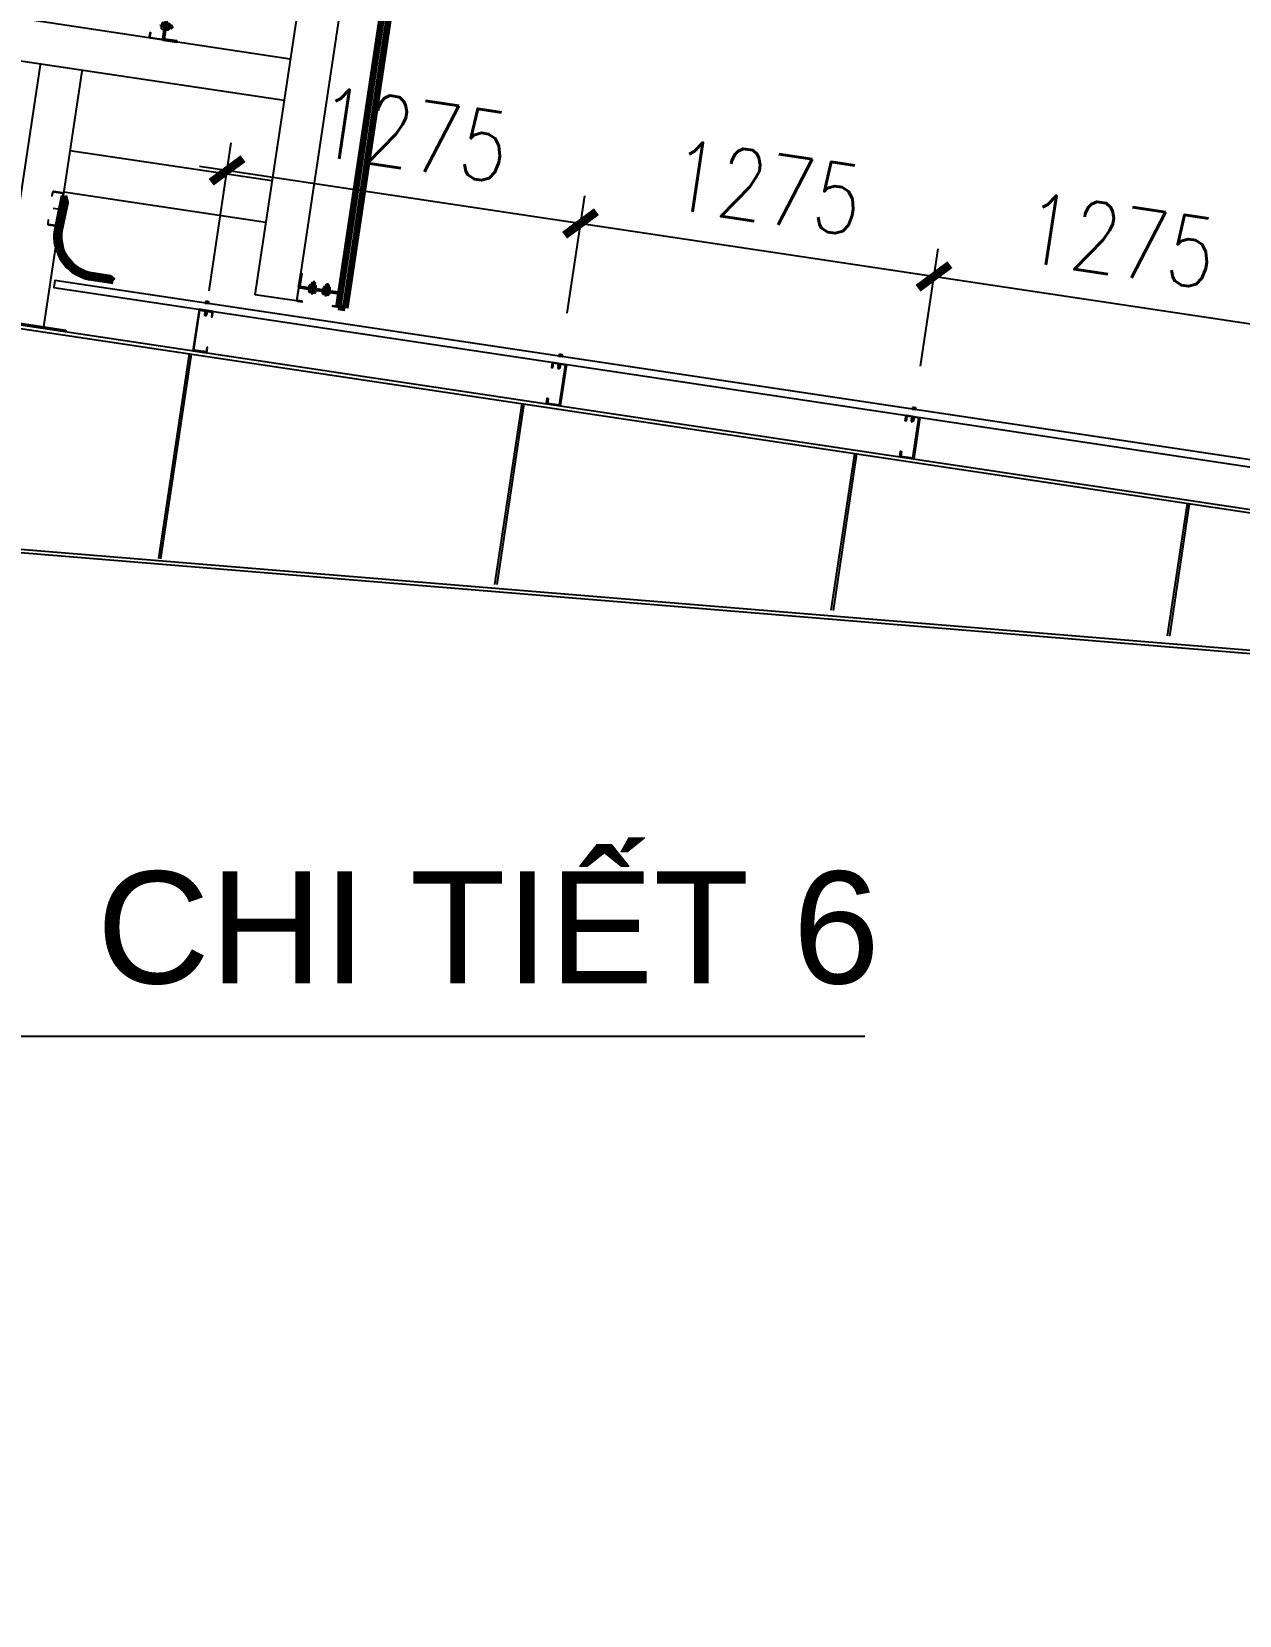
# Model space of a CAD drawing. Header units: inches. Extents: x 651127 to 1529722, y 768575 to 1021311.
# Drawn here: x 1040364 to 1044672, y 879799 to 885449 of the extents above; entities that cross this region are included whole.
import ezdxf
from ezdxf.enums import TextEntityAlignment as Align

# ---------------------------------------------------------------- set-up
doc = ezdxf.new("R2010")
doc.units = ezdxf.units.IN
doc.header["$LTSCALE"] = 1000
doc.header["$MEASUREMENT"] = 0
doc.linetypes.add('CENTER', pattern=[2, 1.25, -0.25, 0.25, -0.25])
doc.linetypes.add('CENTER2', pattern=[1.125, 0.75, -0.125, 0.125, -0.125])
doc.layers.get('DEFPOINTS').update_dxf_attribs({"color": 8, "lineweight": 9})
for name, color, linetype in [('DWGshare.com_12', 51, 'Continuous'), ('DWGshare.com_13', 145, 'Continuous'), ('DWGshare.com_14', 7, 'Continuous'), ('DWGshare.com_2', 147, 'Continuous'), ('DWGshare.com_32', 253, 'Continuous'), ('DWGshare.com_35', 9, 'Continuous'), ('DWGshare.com_37', 8, 'CENTER2'), ('DWGshare.com_38', 8, 'Continuous'), ('DWGshare.com_39', 143, 'Continuous'), ('DWGshare.com_40', 4, 'Continuous'), ('DWGshare.com_41', 51, 'Continuous')]:
    doc.layers.add(name, color=color, linetype=linetype)
doc.layers.add('DWGshare.com_23', color=147, linetype='Continuous', lineweight=0)
doc.styles.add('DWGshare.com_4', font='romans.shx', dxfattribs={"width": 0.8})
doc.styles.add('DWGshare.com_6', font='VHELVEN.TTF')
doc.dimstyles.new('DWGshare.com_1', dxfattribs={"dimscale": 100, "dimtxt": 2.5, "dimasz": 1, "dimexe": 1, "dimexo": 1.5, "dimgap": 1, "dimtad": 1, "dimdec": 0, "dimzin": 0, "dimdsep": 46, "dimtxsty": 'DWGshare.com_4', "dimblk": 'DWGshare.com_1', "dimcen": 1.5, "dimdle": 1, "dimclrd": 256, "dimclre": 256, "dimclrt": 7, "dimadec": 0, "dimazin": 0, "dimtfac": 1, "dimtdec": 0, "dimtix": 1, "dimtmove": 2, "dimatfit": 3, "dimfxl": 1, "dimtolj": 1, "dimtzin": 0, "dimarcsym": 0})
doc.dimstyles.new('DWGshare.com_4', dxfattribs={"dimscale": 100, "dimtxt": 2.5, "dimasz": 2, "dimexe": 1, "dimexo": 1.5, "dimgap": 1, "dimtad": 1, "dimdec": 0, "dimlfac": 0.5, "dimzin": 0, "dimdsep": 46, "dimtxsty": 'DWGshare.com_4', "dimblk": 'DWGshare.com_6', "dimcen": 1.5, "dimdle": 1, "dimclrd": 256, "dimclre": 256, "dimclrt": 7, "dimadec": 0, "dimazin": 0, "dimtfac": 1, "dimtdec": 0, "dimtix": 1, "dimtmove": 2, "dimatfit": 3, "dimldrblk": 'DWGshare.com_6', "dimfxl": 1, "dimtolj": 1, "dimtzin": 0, "dimarcsym": 0})

# ---------------------------------------------------------------- blocks, each defined once
blk = doc.blocks.new('DWGshare.com_6')
at = {"linetype": 'CENTER2'}
blk.add_hatch(color=256, dxfattribs=at).paths.add_polyline_path([(-1.296, 0.216), (-1, 0), (-1.296, -0.216), (0, 0)])
blk.add_line((0, 0), (-1, 0), dxfattribs=at)
blk.add_lwpolyline([(-1.296, 0.216), (0, 0), (-1.296, -0.216), (-1, 0), (-1.296, 0.216)], dxfattribs=at)
blk = doc.blocks.new('DWGshare.com_1')
at = {"color": 0, "linetype": 'ByBlock', "const_width": 0.3}
blk.add_lwpolyline([(-0.5, -0.5), (0.5, 0.5)], dxfattribs=at)
blk = doc.blocks.new('*D266')
at = {"layer": 'DEFPOINTS', "color": 0, "transparency": 16777216}
for p in [(1043583, 884576.1), (1042251.9, 884297.3), (1043512.8, 884108.1)]:
    blk.add_point(p, dxfattribs=at)
at = {"layer": 'DWGshare.com_2', "lineweight": -2, "transparency": 16777216}
for p, q in [((1042274.1, 884445.6), (1042336.9, 884864.1)), ((1042223.2, 884780), (1043681.9, 884561.2)), ((1043535, 884256.5), (1043597.8, 884675))]:
    blk.add_line(p, q, dxfattribs=at)
at = {"layer": 'DWGshare.com_2', "lineweight": -2, "transparency": 16777216, "xscale": 100, "yscale": 100, "zscale": 100}
for p, rotation in [((1042322.1, 884765.2), 171.4692343893333), ((1043583, 884576.1), 351.4692343893333)]:
    blk.add_blockref('DWGshare.com_1', p, dxfattribs=dict(at, rotation=rotation))
at = {"layer": 'DWGshare.com_2', "color": 7, "transparency": 16777216, "insert": (1042985.9, 884893.1), "char_height": 250, "attachment_point": 5, "rotation": 351.4692, "style": 'DWGshare.com_4'}
blk.add_mtext('\\A1;1275', dxfattribs=at)
blk = doc.blocks.new('*D240')
at = {"layer": 'DEFPOINTS', "color": 0, "transparency": 16777216}
for p in [(1044843.9, 884386.9), (1043512.8, 884108.1), (1044773.7, 883919)]:
    blk.add_point(p, dxfattribs=at)
at = {"layer": 'DWGshare.com_2', "lineweight": -2, "transparency": 16777216}
for p, q in [((1043535, 884256.5), (1043597.8, 884675)), ((1043484.1, 884590.9), (1044942.8, 884372.1)), ((1044795.9, 884067.3), (1044858.7, 884485.8))]:
    blk.add_line(p, q, dxfattribs=at)
at = {"layer": 'DWGshare.com_2', "lineweight": -2, "transparency": 16777216, "xscale": 100, "yscale": 100, "zscale": 100}
for p, rotation in [((1043583, 884576.1), 171.4692343893333), ((1044843.9, 884386.9), 351.4692343893333)]:
    blk.add_blockref('DWGshare.com_1', p, dxfattribs=dict(at, rotation=rotation))
at = {"layer": 'DWGshare.com_2', "color": 7, "transparency": 16777216, "insert": (1044246.8, 884704), "char_height": 250, "attachment_point": 5, "rotation": 351.4692, "style": 'DWGshare.com_4'}
blk.add_mtext('\\A1;1275', dxfattribs=at)
blk = doc.blocks.new('*D262')
at = {"layer": 'DEFPOINTS', "color": 0, "transparency": 16777216}
for p in [(1042322.1, 884765.2), (1040974.5, 884376.5), (1042251.9, 884297.3)]:
    blk.add_point(p, dxfattribs=at)
at = {"layer": 'DWGshare.com_2', "lineweight": -2, "transparency": 16777216}
for p, q in [((1040996.8, 884524.9), (1041076, 885053.2)), ((1040962.3, 884969.2), (1042421, 884750.4)), ((1042274.1, 884445.6), (1042336.9, 884864.1))]:
    blk.add_line(p, q, dxfattribs=at)
at = {"layer": 'DWGshare.com_2', "lineweight": -2, "transparency": 16777216, "xscale": 100, "yscale": 100, "zscale": 100}
for p, rotation in [((1041061.2, 884954.3), 171.4692343893333), ((1042322.1, 884765.2), 351.4692343893333)]:
    blk.add_blockref('DWGshare.com_1', p, dxfattribs=dict(at, rotation=rotation))
at = {"layer": 'DWGshare.com_2', "color": 7, "transparency": 16777216, "insert": (1041725, 885082.3), "char_height": 250, "attachment_point": 5, "rotation": 351.4692, "style": 'DWGshare.com_4'}
blk.add_mtext('\\A1;1275', dxfattribs=at)
blk = doc.blocks.new('DWGshare.com_14')
at = {"layer": 'DWGshare.com_38'}
h = blk.add_hatch(dxfattribs=at)
h.set_pattern_fill('ANSI31', color=8, scale=400, angle=10, style=0)
h.set_pattern_definition([(125, (-1700181.144, -1211422.91), (40.9576022, 28.6788218), [])])
h.paths.add_polyline_path([(-574, 1638), (-361, 1333), (-915, 1330)])
h = blk.add_hatch(dxfattribs=at)
h.set_pattern_fill('ANSI31', color=8, scale=400, angle=10, style=0)
h.set_pattern_definition([(55, (1700181.144, -1211422.91), (-40.9576022, 28.6788218), [])])
h.paths.add_polyline_path([(574, 1638), (361, 1333), (915, 1330)])
at = {"layer": 'DWGshare.com_39'}
blk.add_line((0, 1638), (0, 0), dxfattribs=at)
for points in [[(573, 0), (-574, 1638), (-574, 1638), (-574, 1638)], [(-573, 0), (574, 1638), (574, 1638), (574, 1638)]]:
    blk.add_lwpolyline(points, dxfattribs=at)
at = {"layer": 'DWGshare.com_41', "color": 2}
for points in [[(-574, 1638), (-915, 1330), (-361, 1333)], [(574, 1638), (915, 1330), (361, 1333)]]:
    blk.add_lwpolyline(points, dxfattribs=at)
blk = doc.blocks.new('DWGshare.com_15')
at = {"layer": 'DWGshare.com_39'}
h = blk.add_hatch(dxfattribs=at)
h.set_pattern_fill('ANSI31', color=256, scale=25, angle=72.9385, style=0)
h.set_pattern_definition([(45, (21844.015, -11896.4502), (2.2097087, -2.2097087), [])])
h.paths.add_polyline_path([(-75, 4), (-29, 4), (-29, 140), (-25, 140), (-25, 0), (-75, 0)])
for p, q in [((-29, 115), (-30.1, 115)), ((-30.1, 85), (-30.1, 115)), ((-29, 115), (-29, 85)), ((-23, 115), (-21.9, 115)), ((-23, 115), (-23, 85)), ((-21.9, 85), (-21.9, 115)), ((-54.4, 100), (-6.1, 100)), ((-49.3, 106), (-39.7, 106)), ((-49.3, 94), (-49.3, 106)), ((-49.3, 94), (-39.7, 94)), ((-47.3, 94), (-47.3, 106)), ((-45, 94), (-45, 106)), ((-45, 106), (-15, 106)), ((-45, 94), (-15, 94)), ((-42, 94), (-42, 106)), ((-39.7, 90.7), (-39.7, 109.3)), ((-39.7, 40.7), (-39.7, 59.3)), ((-30.1, 112), (-37, 112)), ((-30.1, 88), (-37, 88)), ((-30.1, 62), (-37, 62)), ((-29, 85), (-30.1, 85)), ((-29, 65), (-30.1, 65)), ((-30.1, 35), (-30.1, 65)), ((-29, 65), (-29, 35)), ((-23, 85), (-21.9, 85)), ((-23, 65), (-21.9, 65)), ((-23, 65), (-23, 35)), ((-21.9, 112), (-15, 112)), ((-15, 88), (-21.9, 88)), ((-21.9, 35), (-21.9, 65)), ((-21.9, 62), (-15, 62)), ((-12.3, 109.3), (-12.3, 90.7)), ((-12.3, 59.3), (-12.3, 40.7)), ((-54.4, 50), (-6.1, 50)), ((-49.3, 56), (-39.7, 56)), ((-49.3, 44), (-49.3, 56)), ((-49.3, 44), (-39.7, 44)), ((-47.3, 44), (-47.3, 56)), ((-45, 44), (-45, 56)), ((-45, 56), (-15, 56)), ((-45, 44), (-15, 44)), ((-42, 44), (-42, 56)), ((-30.1, 38), (-37, 38)), ((-29, 35), (-30.1, 35)), ((-23, 35), (-21.9, 35)), ((-15, 38), (-21.9, 38))]:
    blk.add_line(p, q, dxfattribs=at)
blk.add_lwpolyline([(-25, 4.5, 0.414214), (-20.5, 0), (20.5, 0, 0.414214), (25, 4.5), (25, 20), (23, 20), (23, 4.5, -0.414214), (20.5, 2), (-20.5, 2, -0.414214), (-23, 4.5), (-23, 145.5, -0.414214), (-20.5, 148), (20.5, 148, -0.414214), (23, 145.5), (23, 130), (25, 130), (25, 145.5, 0.414214), (20.5, 150), (-20.5, 150, 0.414214), (-25, 145.5)], format="xyb", close=True, dxfattribs=at)
for centre, start, end in [((-37, 109.3), 90, 180), ((-37, 108.7), 180, 270), ((-37, 103.3), 90, 180), ((-37, 96.7), 180, 270), ((-37, 91.3), 90, 180), ((-37, 90.7), 180, 270), ((-37, 59.3), 90, 180), ((-37, 58.7), 180, 270), ((-15, 109.3), 360, 90), ((-15, 108.7), 270, 360), ((-15, 103.3), 360, 90), ((-15, 96.7), 270, 360), ((-15, 91.3), 360, 90), ((-15, 90.7), 270, 360), ((-15, 59.3), 360, 90), ((-15, 58.7), 270, 360), ((-37, 53.3), 90, 180), ((-37, 46.7), 180, 270), ((-37, 41.3), 90, 180), ((-37, 40.7), 180, 270), ((-15, 53.3), 360, 90), ((-15, 46.7), 270, 360), ((-15, 41.3), 360, 90), ((-15, 40.7), 270, 360)]:
    blk.add_arc(centre, 2.73, start, end, dxfattribs=at)
at = {"layer": 'DWGshare.com_40', "color": 4}
blk.add_lwpolyline([(-75, 4), (-29, 4), (-29, 140), (-25, 140), (-25, 0), (-75, 0)], close=True, dxfattribs=at)
blk = doc.blocks.new('DWGshare.com_16')
at = {"layer": 'DWGshare.com_13', "color": 8, "linetype": 'CENTER2', "ltscale": 0.5}
for p, q in [((-2321.2, 1085.5), (-2313.1, 1031.3)), ((2321.2, 1085.5), (2313.1, 1031.3))]:
    blk.add_line(p, q, dxfattribs=at)
at = {"layer": 'DWGshare.com_37', "linetype": 'CENTER', "ltscale": 500}
blk.add_line((0, 0), (0, 3176.5), dxfattribs=at)
at = {"layer": 'DWGshare.com_39', "linetype": 'Continuous', "lineweight": 100}
for p, q in [((-2038.6, 1560.8), (-1287, 1673.5)), ((-2034.9, 1536.1), (-1283.3, 1648.8)), ((-1287, 1673.5), (-1283.3, 1648.8)), ((1287, 1673.5), (1283.3, 1648.8)), ((2034.9, 1536.1), (1283.3, 1648.8)), ((2038.6, 1560.8), (1287, 1673.5)), ((-1696.6, 1015.5), (-0.4, 1269.9)), ((-1692.9, 990.8), (-0.4, 1244.6)), ((1696.6, 1015.5), (0.4, 1269.9)), ((1692.9, 990.8), (0.4, 1244.6)), ((-2386, 1078.9), (-2209.5, -97.8)), ((-2361.3, 1082.7), (-2184.7, -94.1)), ((2361.3, 1082.7), (2184.7, -94.1)), ((2386, 1078.9), (2209.5, -97.8)), ((-1692.9, 990.8), (-1696.6, 1015.5)), ((1692.9, 990.8), (1696.6, 1015.5)), ((-2209.5, -97.8), (-2184.7, -94.1)), ((2209.5, -97.8), (2184.7, -94.1))]:
    blk.add_line(p, q, dxfattribs=at)
for points in [[(-1383.4, -1.8), (-1373.2, 9.8), (-1297, 21.2, 0.386282), (-1191.9, 179), (-1213.6, 279.6), (-1207, 302.9)], [(-1383.4, -1.8), (-1368.1, 0.4), (-1295.5, 11.3, 0.388252), (-1182, 180.5), (-1206.1, 297.3), (-1207, 302.9)], [(1383.4, -1.8), (1368.1, 0.4), (1295.5, 11.3, -0.388252), (1182, 180.5), (1206.1, 297.3), (1207, 302.9)], [(1383.4, -1.8), (1373.2, 9.8), (1297, 21.2, -0.386282), (1191.9, 179), (1213.6, 279.6), (1207, 302.9)]]:
    blk.add_lwpolyline(points, format="xyb", dxfattribs=at)
for centre, radius, start, end in [((-1965.7, 1142), 425, 98.5308, 188.5308), ((-1965.7, 1142), 400, 98.5308, 188.5308), ((1965.7, 1142), 400, 351.4692, 81.4692), ((1965.7, 1142), 425, 351.4692, 81.4692)]:
    blk.add_arc(centre, radius, start, end, dxfattribs=at)
at = {"layer": 'DWGshare.com_41'}
for p, q in [((-1287.3, 1648.2), (-1265, 1499.9)), ((-1283.3, 1648.8), (-1238.8, 1352.1)), ((1283.3, 1648.8), (1238.8, 1352.1)), ((1287.3, 1648.2), (1265, 1499.9))]:
    blk.add_line(p, q, dxfattribs=at)
at = {"layer": 'DWGshare.com_41', "ltscale": 0.9}
for p, q in [((-2250, 1352.1), (-1261.1, 1500.5)), ((-1261.1, 1500.5), (-1238.8, 1352.1)), ((1261.1, 1500.5), (1238.8, 1352.1)), ((2250, 1352.1), (1261.1, 1500.5)), ((-2250, 1352.1), (-2036.4, -71.9)), ((-2079.4, 1226), (-2250, 1352.1)), ((-2079.4, 1226), (-1238.8, 1352.1)), ((2079.4, 1226), (1238.8, 1352.1)), ((2250, 1352.1), (2036.4, -71.9)), ((2079.4, 1226), (2250, 1352.1)), ((-2079.4, 1226), (-1888.1, -49.6)), ((2079.4, 1226), (1888.1, -49.6)), ((-2014.1, 790.9), (0, 1093)), ((0, 941.4), (0, 1093)), ((0, 941.4), (0, 1093)), ((2014.1, 790.9), (0, 1093)), ((-1991.9, 642.6), (0, 941.4)), ((1991.9, 642.6), (0, 941.4)), ((-1270.7, 747.7), (-1133.9, -164)), ((-1122.4, 769.9), (-985.6, -141.8)), ((1122.4, 769.9), (985.6, -141.8)), ((1270.7, 747.7), (1133.9, -164)), ((-1948.9, 356), (-1228.2, 464.1)), ((1948.9, 356), (1228.2, 464.1)), ((-1926.7, 207.7), (-1205.9, 315.8)), ((1926.7, 207.7), (1205.9, 315.8)), ((-1218.3, 250.4), (-1167.7, 258)), ((1218.3, 250.4), (1167.7, 258)), ((-2036.4, -71.9), (-1888.1, -49.6)), ((2036.4, -71.9), (1888.1, -49.6)), ((-906.5, -129.9), (-1213.1, -175.9)), ((-905.6, -135.8), (-906.5, -129.9)), ((905.6, -135.8), (906.5, -129.9)), ((906.5, -129.9), (1213.1, -175.9)), ((-1213.1, -175.9), (-1212.2, -181.8)), ((1213.1, -175.9), (1212.2, -181.8))]:
    blk.add_line(p, q, dxfattribs=at)
at = {"layer": 'DWGshare.com_41', "flags": 128}
for points in [[(-1331.8, 1621.3), (-1334, 1636.2, -0.414214), (-1331.5, 1639.6), (-1291.9, 1645.5, -0.414214), (-1288.5, 1643), (-1267.7, 1504.5, -0.414214), (-1270.3, 1501.1), (-1309.8, 1495.2, -0.414214), (-1313.2, 1497.7), (-1315.5, 1512.5), (-1317.4, 1512.2), (-1315.2, 1497.4, 0.414214), (-1309.5, 1493.2), (-1270, 1499.1, 0.414214), (-1265.8, 1504.8), (-1286.5, 1643.3, 0.414214), (-1292.2, 1647.5), (-1331.8, 1641.5, 0.414214), (-1336, 1635.9), (-1333.8, 1621)], [(1331.8, 1621.3), (1334, 1636.2, 0.414214), (1331.5, 1639.6), (1291.9, 1645.5, 0.414214), (1288.5, 1643), (1267.7, 1504.5, 0.414214), (1270.3, 1501.1), (1309.8, 1495.2, 0.414214), (1313.2, 1497.7), (1315.5, 1512.5), (1317.4, 1512.2), (1315.2, 1497.4, -0.414214), (1309.5, 1493.2), (1270, 1499.1, -0.414214), (1265.8, 1504.8), (1286.5, 1643.3, -0.414214), (1292.2, 1647.5), (1331.8, 1641.5, -0.414214), (1336, 1635.9), (1333.8, 1621)], [(-1165.2, 302.9), (-1166.9, 314.8, 0.414214), (-1169.7, 316.8), (-1201.3, 312, 0.414214), (-1203.3, 309.3), (-1186.7, 198.5, 0.414214), (-1184, 196.5), (-1152.3, 201.3, 0.414214), (-1150.3, 204), (-1152.1, 215.9), (-1150.5, 216.1), (-1148.7, 204.2, -0.414214), (-1152.1, 199.7), (-1183.7, 194.9, -0.414214), (-1188.3, 198.3), (-1204.9, 309.1, -0.414214), (-1201.5, 313.6), (-1169.9, 318.4, -0.414214), (-1165.4, 315), (-1163.6, 303.1)], [(1165.2, 302.9), (1166.9, 314.8, -0.414214), (1169.7, 316.8), (1201.3, 312, -0.414214), (1203.3, 309.3), (1186.7, 198.5, -0.414214), (1184, 196.5), (1152.3, 201.3, -0.414214), (1150.3, 204), (1152.1, 215.9), (1150.5, 216.1), (1148.7, 204.2, 0.414214), (1152.1, 199.7), (1183.7, 194.9, 0.414214), (1188.3, 198.3), (1204.9, 309.1, 0.414214), (1201.5, 313.6), (1169.9, 318.4, 0.414214), (1165.4, 315), (1163.6, 303.1)]]:
    blk.add_lwpolyline(points, format="xyb", close=True, dxfattribs=at)
at = {"layer": 'DWGshare.com_23', "linetype": 'Continuous', "lineweight": 100, "xscale": 0.375, "yscale": 0.375, "zscale": 0.375}
blk.add_blockref('DWGshare.com_14', (0, 2562.1), dxfattribs=at)
at = {"layer": 'DWGshare.com_23', "linetype": 'Continuous', "ltscale": 1000}
for p, rotation in [((-247.7, 1055.9), 8.530765609618317), ((2204.3, 1047.5), 261.4692343901343), ((-1535.7, 862.7), 8.530765609618317), ((2040.1, -47.2), 261.4692343901343)]:
    blk.add_blockref('DWGshare.com_15', p, dxfattribs=dict(at, rotation=rotation))
at = {"layer": 'DWGshare.com_23', "linetype": 'Continuous', "ltscale": 1000, "xscale": -1}
for p, rotation in [((247.7, 1055.9), 351.4692343903817), ((-2204.3, 1047.5), 98.53076560986567), ((1535.7, 862.7), 351.4692343903817), ((-2040.1, -47.2), 98.53076560986567)]:
    blk.add_blockref('DWGshare.com_15', p, dxfattribs=dict(at, rotation=rotation))

msp = doc.modelspace()

# ---------------------------------------------------------------- linework, layer by layer
at = {"layer": 'DWGshare.com_12'}
for p, q in [((1039272.5, 884560.7), (1045192.3, 883672.7)), ((1039272.5, 884548.6), (1045190.5, 883660.9)), ((1040817.1, 883569.4), (1040926.8, 884300.4)), ((1040825.1, 883568.8), (1040934.7, 884299.2)), ((1042016.7, 883477.4), (1042113.5, 884122.4)), ((1042024.7, 883476.8), (1042121.4, 884121.2)), ((1043216.4, 883385.4), (1043300.2, 883944.4)), ((1043224.4, 883384.7), (1043308.1, 883943.2)), ((1044416, 883293.3), (1044486.9, 883766.4)), ((1044424, 883292.7), (1044494.9, 883765.2)), ((1039617.5, 883661.5), (1045122.7, 883209.1)), ((1039617.5, 883649.5), (1045120.9, 883197.2))]:
    msp.add_line(p, q, dxfattribs=at)
at = {"layer": 'DWGshare.com_32', "ltscale": 0.9}
for points in [[(1040988.8, 884323.5), (1040986.3, 884306.7), (1040942.8, 884313.2), (1040964.1, 884455.6), (1041007.6, 884449.1), (1041005.1, 884432.3), (1041008.1, 884431.8), (1041011.1, 884451.6), (1040961.6, 884459), (1040939.4, 884310.7), (1040988.8, 884303.3), (1040991.8, 884323)], [(1042206.2, 884140.9), (1042203.7, 884124.1), (1042247.2, 884117.5), (1042268.5, 884260), (1042225, 884266.5), (1042222.5, 884249.7), (1042219.5, 884250.1), (1042222.5, 884269.9), (1042271.9, 884262.5), (1042249.7, 884114.1), (1042200.3, 884121.5), (1042203.2, 884141.3)], [(1043467.1, 883951.7), (1043464.6, 883934.9), (1043508.1, 883928.4), (1043529.4, 884070.8), (1043485.9, 884077.3), (1043483.4, 884060.5), (1043480.4, 884061), (1043483.4, 884080.8), (1043532.8, 884073.3), (1043510.6, 883925), (1043461.1, 883932.4), (1043464.1, 883952.2)]]:
    msp.add_lwpolyline(points, close=True, dxfattribs=at)
at = {"layer": 'DWGshare.com_35'}
for p, q in [((1040983.2, 884482.1), (1040983.1, 884481.3)), ((1040983.1, 884481.3), (1040997.1, 884479.3)), ((1040983.2, 884482.1), (1040997.2, 884480)), ((1040984.7, 884486.6), (1040984, 884482)), ((1040984.7, 884481.1), (1040984.7, 884480.8)), ((1040984.7, 884480.8), (1040995.4, 884479.2)), ((1040995.6, 884485.7), (1040986.4, 884487.1)), ((1040988, 884486.2), (1040987.3, 884481.5)), ((1040993.8, 884485.3), (1040993.1, 884480.6)), ((1040995.4, 884479.5), (1040995.4, 884479.2)), ((1040996.4, 884480.1), (1040997.1, 884484.8)), ((1040997.1, 884479.3), (1040997.2, 884480)), ((1040981.4, 884447.6), (1040980.1, 884438.9)), ((1040980.1, 884438.9), (1040983.2, 884434.6)), ((1040980.1, 884438.9), (1040981.3, 884438.7)), ((1040981, 884450.3), (1040981.9, 884450.9)), ((1040981, 884450.3), (1040989.7, 884447.4)), ((1040981, 884450.3), (1040981.6, 884449.5)), ((1040981, 884448.1), (1040981.5, 884448.4)), ((1040981, 884448.1), (1040982.6, 884447.5)), ((1040981, 884448.1), (1040981.4, 884447.6)), ((1040982.6, 884447.5), (1040981.3, 884438.7)), ((1040981.3, 884438.7), (1040983.2, 884434.6)), ((1040981.4, 884452.5), (1040981.8, 884452.8)), ((1040981.4, 884452.5), (1040990, 884449.6)), ((1040981.4, 884452.5), (1040982, 884451.7)), ((1040982.6, 884447.5), (1040981.4, 884447.6)), ((1040981.6, 884449.5), (1040981.5, 884448.4)), ((1040982.6, 884447.5), (1040981.5, 884448.4)), ((1040981.6, 884449.5), (1040988.9, 884446.8)), ((1040982, 884451.7), (1040981.9, 884450.9)), ((1040981.9, 884450.9), (1040989.1, 884448.2)), ((1040982, 884451.7), (1040989.2, 884449)), ((1040982.6, 884447.5), (1040983.2, 884434.6)), ((1040987.5, 884437.8), (1040983.2, 884434.6)), ((1040983.9, 884452.5), (1040989.4, 884450.4)), ((1040988.9, 884446.8), (1040987.5, 884437.8)), ((1040989.7, 884447.4), (1040988.9, 884446.8)), ((1040989.2, 884449), (1040989.1, 884448.2)), ((1040989.7, 884447.4), (1040989.1, 884448.2)), ((1040990, 884449.6), (1040989.2, 884449)), ((1040989.5, 884451.2), (1040989.4, 884450.4)), ((1040990, 884449.6), (1040989.4, 884450.4)), ((1040990, 884451.6), (1040989.5, 884451.2)), ((1042242.2, 884258.4), (1042240.9, 884249.8)), ((1042240.9, 884249.8), (1042244.1, 884245.5)), ((1042240.9, 884249.8), (1042242.1, 884249.6)), ((1042241.9, 884261.2), (1042242.7, 884261.8)), ((1042241.9, 884261.2), (1042250.6, 884258.3)), ((1042241.9, 884261.2), (1042242.5, 884260.4)), ((1042241.9, 884258.9), (1042242.4, 884259.3)), ((1042241.9, 884258.9), (1042243.5, 884258.4)), ((1042241.9, 884258.9), (1042242.2, 884258.4)), ((1042243.5, 884258.4), (1042242.1, 884249.6)), ((1042242.1, 884249.6), (1042244.1, 884245.5)), ((1042243.5, 884258.4), (1042242.2, 884258.4)), ((1042242.3, 884263.4), (1042242.6, 884263.7)), ((1042242.3, 884263.4), (1042250.9, 884260.5)), ((1042242.3, 884263.4), (1042242.9, 884262.6)), ((1042242.5, 884260.4), (1042242.4, 884259.3)), ((1042243.5, 884258.4), (1042242.4, 884259.3)), ((1042242.5, 884260.4), (1042249.8, 884257.6)), ((1042242.9, 884262.6), (1042242.7, 884261.8)), ((1042242.7, 884261.8), (1042250, 884259.1)), ((1042242.9, 884262.6), (1042250.1, 884259.9)), ((1042243.5, 884258.4), (1042244.1, 884245.5)), ((1042244.1, 884293), (1042244, 884292.2)), ((1042244, 884292.2), (1042257.9, 884290.1)), ((1042244.1, 884293), (1042258.1, 884290.9)), ((1042248.4, 884248.7), (1042244.1, 884245.5)), ((1042244.8, 884263.4), (1042250.3, 884261.3)), ((1042245.6, 884297.5), (1042244.9, 884292.8)), ((1042245.6, 884292), (1042245.6, 884291.7)), ((1042245.6, 884291.7), (1042256.3, 884290.1)), ((1042256.5, 884296.6), (1042247.3, 884298)), ((1042248.9, 884297), (1042248.2, 884292.3)), ((1042249.8, 884257.6), (1042248.4, 884248.7)), ((1042250.6, 884258.3), (1042249.8, 884257.6)), ((1042250.1, 884259.9), (1042250, 884259.1)), ((1042250.6, 884258.3), (1042250, 884259.1)), ((1042250.9, 884260.5), (1042250.1, 884259.9)), ((1042250.4, 884262.1), (1042250.3, 884261.3)), ((1042250.9, 884260.5), (1042250.3, 884261.3)), ((1042250.9, 884262.4), (1042250.4, 884262.1)), ((1042254.7, 884296.1), (1042254, 884291.5)), ((1042256.3, 884290.4), (1042256.3, 884290.1)), ((1042257.3, 884291), (1042258, 884295.6)), ((1042257.9, 884290.1), (1042258.1, 884290.9)), ((1043505, 884103.8), (1043504.9, 884103.1)), ((1043504.9, 884103.1), (1043518.8, 884101)), ((1043505, 884103.8), (1043519, 884101.7)), ((1043506.4, 884108.4), (1043505.7, 884103.7)), ((1043506.5, 884102.8), (1043506.5, 884102.6)), ((1043506.5, 884102.6), (1043517.2, 884101)), ((1043517.4, 884107.5), (1043508.2, 884108.8)), ((1043509.8, 884107.9), (1043509.1, 884103.2)), ((1043515.6, 884107), (1043514.9, 884102.3)), ((1043517.2, 884101.2), (1043517.2, 884101)), ((1043518.2, 884101.8), (1043518.9, 884106.5)), ((1043518.8, 884101), (1043519, 884101.7)), ((1043503.1, 884069.3), (1043501.8, 884060.6)), ((1043501.8, 884060.6), (1043505, 884056.4)), ((1043501.8, 884060.6), (1043503, 884060.5)), ((1043502.8, 884072), (1043503.6, 884072.6)), ((1043502.8, 884072), (1043511.5, 884069.1)), ((1043502.8, 884072), (1043503.4, 884071.2)), ((1043502.8, 884069.8), (1043503.3, 884070.2)), ((1043502.8, 884069.8), (1043504.4, 884069.3)), ((1043502.8, 884069.8), (1043503.1, 884069.3)), ((1043504.4, 884069.3), (1043503, 884060.5)), ((1043503, 884060.5), (1043505, 884056.4)), ((1043504.4, 884069.3), (1043503.1, 884069.3)), ((1043503.2, 884074.3), (1043503.5, 884074.6)), ((1043503.2, 884074.3), (1043511.8, 884071.3)), ((1043503.2, 884074.3), (1043503.8, 884073.4)), ((1043503.4, 884071.2), (1043503.3, 884070.2)), ((1043504.4, 884069.3), (1043503.3, 884070.2)), ((1043503.4, 884071.2), (1043510.7, 884068.5)), ((1043503.8, 884073.4), (1043503.6, 884072.6)), ((1043503.6, 884072.6), (1043510.9, 884069.9)), ((1043503.8, 884073.4), (1043511, 884070.7)), ((1043504.4, 884069.3), (1043505, 884056.4)), ((1043509.3, 884059.5), (1043505, 884056.4)), ((1043505.7, 884074.2), (1043511.2, 884072.2)), ((1043510.7, 884068.5), (1043509.3, 884059.5)), ((1043511.5, 884069.1), (1043510.7, 884068.5)), ((1043511, 884070.7), (1043510.9, 884069.9)), ((1043511.5, 884069.1), (1043510.9, 884069.9)), ((1043511.8, 884071.3), (1043511, 884070.7)), ((1043511.3, 884073), (1043511.2, 884072.2)), ((1043511.8, 884071.3), (1043511.2, 884072.2)), ((1043511.8, 884073.3), (1043511.3, 884073))]:
    msp.add_line(p, q, dxfattribs=at)
for centre, radius, start, end in [((1040986.1, 884484.8), 2.34, 35.9797, 126.9587), ((1040990, 884479.9), 6.58, 54.7908, 108.1477), ((1040995.2, 884483.4), 2.34, 35.9797, 126.9587), ((1040993.9, 884486), 2.703409688620171e-13, 233.256, 227.1231), ((1042247, 884295.6), 2.34, 35.9797, 126.9587), ((1042250.9, 884290.8), 6.58, 54.7908, 108.1477), ((1042256.1, 884294.3), 2.34, 35.9797, 126.9587), ((1042254.8, 884296.8), 2.703409688620171e-13, 233.256, 227.1231), ((1043507.9, 884106.5), 2.34, 35.9797, 126.9587), ((1043511.8, 884101.6), 6.58, 54.7908, 108.1477), ((1043517, 884105.1), 2.34, 35.9797, 126.9587), ((1043515.7, 884107.7), 2.703409688620171e-13, 233.256, 227.1231)]:
    msp.add_arc(centre, radius, start, end, dxfattribs=at)
for points in [[(1040982.6, 884447.5), (1040983.9, 884448.2), (1040987.5, 884446.4), (1040988.2, 884443.8), (1040988.1, 884442)], [(1042243.5, 884258.4), (1042244.8, 884259.1), (1042248.4, 884257.3), (1042249.1, 884254.6), (1042249, 884252.8)], [(1043504.4, 884069.3), (1043505.7, 884069.9), (1043509.3, 884068.1), (1043510, 884065.5), (1043509.9, 884063.7)]]:
    msp.add_spline(points, degree=3, dxfattribs=at)
at = {"layer": 'DWGshare.com_39'}
msp.add_lwpolyline([(1071404.8, 879917.8), (1040447.2, 884561.5), (1040443.5, 884536.7), (1071401.1, 879893.1)], close=True, dxfattribs=at)

# ---------------------------------------------------------------- block references
at = {"layer": 'DWGshare.com_23', "linetype": 'Continuous', "ltscale": 1000}
msp.add_blockref('DWGshare.com_16', (1039272.5, 884560.7), dxfattribs=at)

# ---------------------------------------------------------------- texts
at = {"layer": 'DWGshare.com_14', "style": 'DWGshare.com_6'}
msp.add_text('CHI TIEÁT 6', height=400, dxfattribs=at).set_placement((1041992.8, 882311.2), align=Align.MIDDLE)

# ---------------------------------------------------------------- dimensions: what is measured, and where the dimension line sits
at = {"layer": 'DWGshare.com_2'}
for base, p1, p2, picture, middle in [((1042322.1, 884765.2), (1040974.5, 884376.5), (1042251.9, 884297.3), '*D262', (1041725, 885082.3)), ((1043583, 884576.1), (1042251.9, 884297.3), (1043512.8, 884108.1), '*D266', (1042985.9, 884893.1)), ((1044843.9, 884386.9), (1043512.8, 884108.1), (1044773.7, 883919), '*D240', (1044246.8, 884704))]:
    dim = msp.add_linear_dim(base=base, p1=p1, p2=p2, angle=351.4692, dimstyle='DWGshare.com_1', dxfattribs=at)
    dim.commit()
    dim.dimension.update_dxf_attribs({"geometry": picture, "text_midpoint": middle})

# ---------------------------------------------------------------- leaders
for points in [[(1039702.4, 883397.4), (1040282.4, 881865.6), (1043336.2, 881865.6)], [(1039272.5, 880878.5), (1040307.8, 878999.8), (1044622.5, 878999.8)]]:
    msp.add_leader(points, dimstyle='DWGshare.com_4', dxfattribs=at)

doc.saveas('drawing.dxf')
